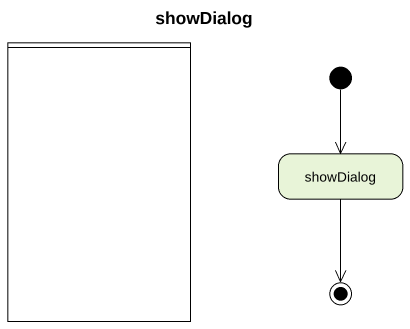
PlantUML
@startuml
title showDialog
hide empty description
state " " as lane1 <<partition>>
state showDialog
[*] --> showDialog
showDialog --> [*]
@enduml
